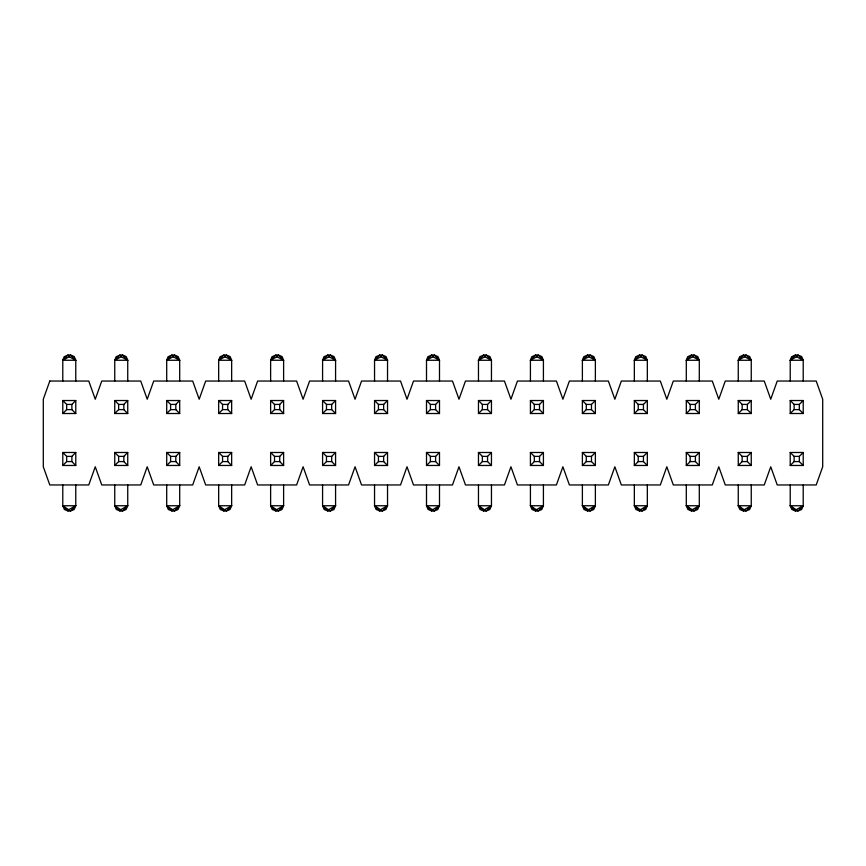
<?xml version="1.0" encoding="UTF-8"?>
<svg xmlns="http://www.w3.org/2000/svg" width="866" height="866" viewBox="0 0 866 866"><rect width="100%" height="100%" fill="white"/><g stroke="black" fill="none" stroke-linecap="round" stroke-linejoin="round"><path stroke-width="1.3" d="M62.785 381.04L62.785 360.256L64.149 356.749L67.981 355.06L70.579 355.06L74.249 356.586L75.775 360.256L75.775 381.04M114.745 381.04L114.745 360.256L116.109 356.749L119.941 355.06L122.539 355.06L126.209 356.586L127.735 360.256L127.735 381.04M166.705 381.04L166.705 360.256L168.069 356.749L171.901 355.06L174.499 355.06L178.169 356.586L179.695 360.256L179.695 381.04M218.665 381.04L218.665 360.256L220.029 356.749L223.861 355.06L226.459 355.06L230.129 356.586L231.655 360.256L231.655 381.04M270.625 381.04L270.625 360.256L271.989 356.749L275.821 355.06L278.419 355.06L282.089 356.586L283.615 360.256L283.615 381.04M322.585 381.04L322.585 360.256L323.949 356.749L327.781 355.06L330.379 355.06L334.049 356.586L335.575 360.256L335.575 381.04M374.545 381.04L374.545 360.256L375.909 356.749L379.741 355.06L382.339 355.06L386.009 356.586L387.535 360.256L387.535 381.04M426.505 381.04L426.505 360.256L427.869 356.749L431.701 355.06L434.299 355.06L437.969 356.586L439.495 360.256L439.495 381.04M478.465 381.04L478.465 360.256L479.829 356.749L483.661 355.06L486.259 355.06L489.929 356.586L491.455 360.256L491.455 381.04M530.425 381.04L530.425 360.256L531.789 356.749L535.621 355.06L538.219 355.06L541.889 356.586L543.415 360.256L543.415 381.04M582.385 381.04L582.385 360.256L583.749 356.749L587.581 355.06L590.179 355.06L593.849 356.586L595.375 360.256L595.375 381.04M634.345 381.04L634.345 360.256L635.709 356.749L639.541 355.06L642.139 355.06L645.809 356.586L647.335 360.256L647.335 381.04M686.305 381.04L686.305 360.256L687.669 356.749L691.501 355.06L694.099 355.06L697.769 356.586L699.295 360.256L699.295 381.04M738.265 381.04L738.265 360.256L739.629 356.749L743.461 355.06L746.059 355.06L749.729 356.586L751.255 360.256L751.255 381.04M790.225 381.04L790.225 360.256L791.589 356.749L795.421 355.06L798.019 355.06L801.689 356.586L803.215 360.256L803.215 381.04M75.775 484.96L75.775 505.744L74.119 509.544L70.579 510.94L67.981 510.94L64.355 509.468L62.785 505.744L62.785 484.96M127.735 484.96L127.735 505.744L126.079 509.544L122.539 510.94L119.941 510.94L116.315 509.468L114.745 505.744L114.745 484.96M179.695 484.96L179.695 505.744L178.039 509.544L174.499 510.94L171.901 510.94L168.275 509.468L166.705 505.744L166.705 484.96M231.655 484.96L231.655 505.744L229.999 509.544L226.459 510.94L223.861 510.94L220.235 509.468L218.665 505.744L218.665 484.96M283.615 484.96L283.615 505.744L281.959 509.544L278.419 510.94L275.821 510.94L272.195 509.468L270.625 505.744L270.625 484.96M335.575 484.96L335.575 505.744L333.919 509.544L330.379 510.94L327.781 510.94L324.155 509.468L322.585 505.744L322.585 484.96M387.535 484.96L387.535 505.744L385.879 509.544L382.339 510.94L379.741 510.94L376.115 509.468L374.545 505.744L374.545 484.96M439.495 484.96L439.495 505.744L437.839 509.544L434.299 510.94L431.701 510.94L428.075 509.468L426.505 505.744L426.505 484.96M491.455 484.96L491.455 505.744L489.799 509.544L486.259 510.94L483.661 510.94L480.035 509.468L478.465 505.744L478.465 484.96M543.415 484.96L543.415 505.744L541.759 509.544L538.219 510.94L535.621 510.94L531.995 509.468L530.425 505.744L530.425 484.96M595.375 484.96L595.375 505.744L593.719 509.544L590.179 510.94L587.581 510.94L583.955 509.468L582.385 505.744L582.385 484.96M647.335 484.96L647.335 505.744L645.679 509.544L642.139 510.94L639.541 510.94L635.915 509.468L634.345 505.744L634.345 484.96M699.295 484.96L699.295 505.744L697.639 509.544L694.099 510.94L691.501 510.94L687.875 509.468L686.305 505.744L686.305 484.96M751.255 484.96L751.255 505.744L749.599 509.544L746.059 510.94L743.461 510.94L739.835 509.468L738.265 505.744L738.265 484.96M803.215 484.96L803.215 505.744L801.559 509.544L798.019 510.94L795.421 510.94L791.795 509.468L790.225 505.744L790.225 484.96M62.785 360.256L67.981 355.06L69.193 356.738L75.775 360.256L62.785 360.256L69.193 356.738L70.579 355.06L75.775 360.256M114.745 360.256L119.941 355.06L121.153 356.738L127.735 360.256L114.745 360.256L121.153 356.738L122.539 355.06L127.735 360.256M62.785 413.515L66.682 409.618L71.878 409.618L75.775 413.515L75.775 400.525L62.785 400.525L62.785 413.515L75.775 413.515M62.785 400.525L66.682 404.422L71.878 404.422L75.775 400.525M166.705 360.256L171.901 355.06L173.113 356.738L179.695 360.256L166.705 360.256L173.113 356.738L174.499 355.06L179.695 360.256M62.785 465.475L66.682 461.578L71.878 461.578L75.775 465.475L62.785 465.475L62.785 452.485L75.775 452.485L75.775 465.475M62.785 452.485L66.682 456.382L71.878 456.382L75.775 452.485M114.745 413.515L118.642 409.618L123.838 409.618L127.735 413.515L127.735 400.525L114.745 400.525L114.745 413.515L127.735 413.515M114.745 400.525L118.642 404.422L123.838 404.422L127.735 400.525M218.665 360.256L223.861 355.06L225.073 356.738L231.655 360.256L218.665 360.256L225.073 356.738L226.459 355.06L231.655 360.256M114.745 465.475L118.642 461.578L118.642 456.382L114.745 452.485L127.735 452.485L127.735 465.475L114.745 465.475L114.745 452.485M118.642 456.382L123.838 456.382L127.735 452.485M166.705 413.515L170.602 409.618L170.602 404.422L166.705 400.525L166.705 413.515L179.695 413.515L179.695 400.525L166.705 400.525M170.602 404.422L175.798 404.422L179.695 400.525M75.775 505.744L70.579 510.94L62.785 505.744L75.775 505.744L69.226 509.435L67.981 510.94L62.785 505.744M270.625 360.256L275.821 355.06L277.033 356.738L283.615 360.256L270.625 360.256L277.033 356.738L278.419 355.06L283.615 360.256M166.705 465.475L170.602 461.578L170.602 456.382L166.705 452.485L166.705 465.475L179.695 465.475L179.695 452.485L166.705 452.485M170.602 456.382L175.798 456.382L179.695 452.485M218.665 413.515L222.562 409.618L227.758 409.618L231.655 413.515L218.665 413.515L218.665 400.525L231.655 400.525L231.655 413.515M218.665 400.525L222.562 404.422L227.758 404.422L231.655 400.525M127.735 505.744L122.539 510.94L114.745 505.744L127.735 505.744L121.186 509.435L119.941 510.94L114.745 505.744M322.585 360.256L327.781 355.06L328.993 356.738L335.575 360.256L322.585 360.256L328.993 356.738L330.379 355.06L335.575 360.256M218.665 465.475L222.562 461.578L227.758 461.578L231.655 465.475L218.665 465.475L218.665 452.485L231.655 452.485L231.655 465.475M218.665 452.485L222.562 456.382L227.758 456.382L231.655 452.485M270.625 413.515L274.522 409.618L279.718 409.618L283.615 413.515L270.625 413.515L270.625 400.525L283.615 400.525L283.615 413.515M279.718 409.618L279.718 404.422L283.615 400.525M179.695 505.744L174.499 510.94L166.705 505.744L179.695 505.744L173.146 509.435L171.901 510.94L166.705 505.744M374.545 360.256L379.741 355.06L380.953 356.738L387.535 360.256L374.545 360.256L380.953 356.738L382.339 355.06L387.535 360.256M270.625 465.475L274.522 461.578L279.718 461.578L283.615 465.475L270.625 465.475L270.625 452.485L283.615 452.485L283.615 465.475M279.718 461.578L279.718 456.382L283.615 452.485M322.585 413.515L326.482 409.618L326.482 404.422L322.585 400.525L322.585 413.515L335.575 413.515L335.575 400.525L322.585 400.525M326.482 404.422L331.678 404.422L335.575 400.525M231.655 505.744L226.459 510.94L218.665 505.744L231.655 505.744L225.106 509.435L223.861 510.94L218.665 505.744M426.505 360.256L431.701 355.06L432.913 356.738L439.495 360.256L426.505 360.256L432.913 356.738L434.299 355.06L439.495 360.256M322.585 465.475L326.482 461.578L326.482 456.382L322.585 452.485L322.585 465.475L335.575 465.475L335.575 452.485L322.585 452.485M326.482 456.382L331.678 456.382L335.575 452.485M374.545 413.515L378.442 409.618L378.442 404.422L374.545 400.525L374.545 413.515L387.535 413.515L387.535 400.525L374.545 400.525M378.442 404.422L383.638 404.422L387.535 400.525M283.615 505.744L278.419 510.94L270.625 505.744L283.615 505.744L277.066 509.435L275.821 510.94L270.625 505.744M478.465 360.256L483.661 355.06L484.873 356.738L491.455 360.256L478.465 360.256L484.873 356.738L486.259 355.06L491.455 360.256M374.545 465.475L378.442 461.578L378.442 456.382L374.545 452.485L374.545 465.475L387.535 465.475L387.535 452.485L374.545 452.485M378.442 456.382L383.638 456.382L387.535 452.485M426.505 413.515L430.402 409.618L430.402 404.422L426.505 400.525L439.495 400.525L439.495 413.515L426.505 413.515L426.505 400.525M430.402 404.422L435.598 404.422L439.495 400.525M335.575 505.744L330.379 510.94L322.585 505.744L335.575 505.744L329.026 509.435L327.781 510.94L322.585 505.744M530.425 360.256L535.621 355.06L536.833 356.738L543.415 360.256L530.425 360.256L536.833 356.738L538.219 355.06L543.415 360.256M426.505 465.475L430.402 461.578L430.402 456.382L426.505 452.485L439.495 452.485L439.495 465.475L426.505 465.475L426.505 452.485M430.402 456.382L435.598 456.382L439.495 452.485M478.465 413.515L482.362 409.618L487.558 409.618L491.455 413.515L478.465 413.515L478.465 400.525L491.455 400.525L491.455 413.515M478.465 400.525L482.362 404.422L487.558 404.422L491.455 400.525M387.535 505.744L382.339 510.94L374.545 505.744L387.535 505.744L380.986 509.435L379.741 510.94L374.545 505.744M582.385 360.256L587.581 355.06L588.793 356.738L595.375 360.256L582.385 360.256L588.793 356.738L590.179 355.06L595.375 360.256M478.465 465.475L482.362 461.578L487.558 461.578L491.455 465.475L478.465 465.475L478.465 452.485L491.455 452.485L491.455 465.475M487.558 461.578L487.558 456.382L491.455 452.485M530.425 413.515L534.322 409.618L534.322 404.422L530.425 400.525L543.415 400.525L543.415 413.515L530.425 413.515L530.425 400.525M534.322 404.422L539.518 404.422L543.415 400.525M439.495 505.744L434.299 510.94L426.505 505.744L439.495 505.744L432.946 509.435L431.701 510.94L426.505 505.744M634.345 360.256L639.541 355.06L640.753 356.738L647.335 360.256L634.345 360.256L640.753 356.738L642.139 355.06L647.335 360.256M530.425 465.475L534.322 461.578L534.322 456.382L530.425 452.485L543.415 452.485L543.415 465.475L530.425 465.475L530.425 452.485M534.322 456.382L539.518 456.382L543.415 452.485M582.385 413.515L586.282 409.618L586.282 404.422L582.385 400.525L595.375 400.525L595.375 413.515L582.385 413.515L582.385 400.525M595.375 413.515L591.478 409.618L591.478 404.422L595.375 400.525M491.455 505.744L486.259 510.94L478.465 505.744L491.455 505.744L484.906 509.435L483.661 510.94L478.465 505.744M686.305 360.256L691.501 355.06L692.713 356.738L699.295 360.256L686.305 360.256L692.713 356.738L694.099 355.06L699.295 360.256M582.385 465.475L586.282 461.578L586.282 456.382L582.385 452.485L595.375 452.485L595.375 465.475L582.385 465.475L582.385 452.485M595.375 465.475L591.478 461.578L591.478 456.382L595.375 452.485M634.345 413.515L638.242 409.618L638.242 404.422L634.345 400.525L647.335 400.525L647.335 413.515L634.345 413.515L634.345 400.525M647.335 413.515L643.438 409.618L643.438 404.422L647.335 400.525M543.415 505.744L538.219 510.94L530.425 505.744L543.415 505.744L536.866 509.435L535.621 510.94L530.425 505.744M738.265 360.256L743.461 355.06L744.673 356.738L751.255 360.256L738.265 360.256L744.673 356.738L746.059 355.06L751.255 360.256M634.345 465.475L638.242 461.578L638.242 456.382L634.345 452.485L647.335 452.485L647.335 465.475L634.345 465.475L634.345 452.485M647.335 465.475L643.438 461.578L643.438 456.382L647.335 452.485M686.305 413.515L690.202 409.618L695.398 409.618L699.295 413.515L686.305 413.515L686.305 400.525L699.295 400.525L699.295 413.515M695.398 409.618L695.398 404.422L699.295 400.525M595.375 505.744L590.179 510.94L582.385 505.744L595.375 505.744L588.826 509.435L587.581 510.94L582.385 505.744M790.225 360.256L795.421 355.06L796.633 356.738L803.215 360.256L790.225 360.256L796.633 356.738L798.019 355.06L803.215 360.256M686.305 465.475L690.202 461.578L695.398 461.578L699.295 465.475L686.305 465.475L686.305 452.485L699.295 452.485L699.295 465.475M695.398 461.578L695.398 456.382L699.295 452.485M738.265 413.515L742.162 409.618L742.162 404.422L738.265 400.525L751.255 400.525L751.255 413.515L738.265 413.515L738.265 400.525M742.162 404.422L747.358 404.422L751.255 400.525M647.335 505.744L642.139 510.94L634.345 505.744L647.335 505.744L640.786 509.435L639.541 510.94L634.345 505.744M738.265 465.475L742.162 461.578L742.162 456.382L738.265 452.485L751.255 452.485L751.255 465.475L738.265 465.475L738.265 452.485M742.162 456.382L747.358 456.382L751.255 452.485M790.225 413.515L794.122 409.618L794.122 404.422L790.225 400.525L803.215 400.525L803.215 413.515L790.225 413.515L790.225 400.525M803.215 413.515L799.318 409.618L799.318 404.422L803.215 400.525M699.295 505.744L694.099 510.94L686.305 505.744L699.295 505.744L692.746 509.435L691.501 510.94L686.305 505.744M790.225 465.475L794.122 461.578L794.122 456.382L790.225 452.485L803.215 452.485L803.215 465.475L790.225 465.475L790.225 452.485M803.215 465.475L799.318 461.578L799.318 456.382L803.215 452.485M751.255 505.744L746.059 510.94L738.265 505.744L751.255 505.744L744.706 509.435L743.461 510.94L738.265 505.744M803.215 505.744L798.019 510.94L790.225 505.744L803.215 505.744L796.666 509.435L795.421 510.94L790.225 505.744M270.625 400.525L274.522 404.422L279.718 404.422M586.282 404.422L591.478 404.422M638.242 404.422L643.438 404.422M686.305 400.525L690.202 404.422L695.398 404.422M794.122 404.422L799.318 404.422M170.602 409.618L175.798 409.618L179.695 413.515M326.482 409.618L331.678 409.618L335.575 413.515M378.442 409.618L383.638 409.618L387.535 413.515M430.402 409.618L435.598 409.618L439.495 413.515M534.322 409.618L539.518 409.618L543.415 413.515M586.282 409.618L591.478 409.618M638.242 409.618L643.438 409.618M742.162 409.618L747.358 409.618L751.255 413.515M794.122 409.618L799.318 409.618M270.625 452.485L274.522 456.382L279.718 456.382M478.465 452.485L482.362 456.382L487.558 456.382M586.282 456.382L591.478 456.382M638.242 456.382L643.438 456.382M686.305 452.485L690.202 456.382L695.398 456.382M794.122 456.382L799.318 456.382M118.642 461.578L123.838 461.578L127.735 465.475M170.602 461.578L175.798 461.578L179.695 465.475M326.482 461.578L331.678 461.578L335.575 465.475M378.442 461.578L383.638 461.578L387.535 465.475M430.402 461.578L435.598 461.578L439.495 465.475M534.322 461.578L539.518 461.578L543.415 465.475M586.282 461.578L591.478 461.578M638.242 461.578L643.438 461.578M742.162 461.578L747.358 461.578L751.255 465.475M794.122 461.578L799.318 461.578M747.358 404.422L747.358 409.618M747.358 456.382L747.358 461.578M690.202 404.422L690.202 409.618M690.202 456.382L690.202 461.578M539.518 404.422L539.518 409.618M539.518 456.382L539.518 461.578M487.558 404.422L487.558 409.618M482.362 404.422L482.362 409.618M482.362 456.382L482.362 461.578M435.598 404.422L435.598 409.618M435.598 456.382L435.598 461.578M383.638 404.422L383.638 409.618M383.638 456.382L383.638 461.578M331.678 404.422L331.678 409.618M331.678 456.382L331.678 461.578M274.522 404.422L274.522 409.618M274.522 456.382L274.522 461.578M227.758 404.422L227.758 409.618M227.758 456.382L227.758 461.578M222.562 404.422L222.562 409.618M222.562 456.382L222.562 461.578M175.798 404.422L175.798 409.618M175.798 456.382L175.798 461.578M123.838 404.422L123.838 409.618M123.838 456.382L123.838 461.578M118.642 404.422L118.642 409.618M71.878 404.422L71.878 409.618M71.878 456.382L71.878 461.578M66.682 404.422L66.682 409.618M66.682 456.382L66.682 461.578M49.795 381.04L43.3 399.226L43.3 466.774L49.795 484.96L88.765 484.96L95.26 466.774L101.755 484.96L140.725 484.96L147.22 466.774L153.715 484.96L192.685 484.96L199.18 466.774L205.675 484.96L244.645 484.96L251.14 466.774L257.635 484.96L296.605 484.96L303.1 466.774L309.595 484.96L348.565 484.96L355.06 466.774L361.555 484.96L400.525 484.96L407.02 466.774L413.515 484.96L452.485 484.96L458.98 466.774L465.475 484.96L504.445 484.96L510.94 466.774L517.435 484.96L556.405 484.96L562.9 466.774L569.395 484.96L608.365 484.96L614.86 466.774L621.355 484.96L660.325 484.96L666.82 466.774L673.315 484.96L712.285 484.96L718.78 466.774L725.275 484.96L764.245 484.96L770.74 466.774L777.235 484.96L816.205 484.96L822.7 466.774L822.7 399.226L816.205 381.04L777.235 381.04L770.74 399.226L764.245 381.04L725.275 381.04L718.78 399.226L712.285 381.04L673.315 381.04L666.82 399.226L660.325 381.04L621.355 381.04L614.86 399.226L608.365 381.04L569.395 381.04L562.9 399.226L556.405 381.04L517.435 381.04L510.94 399.226L504.445 381.04L465.475 381.04L458.98 399.226L452.485 381.04L413.515 381.04L407.02 399.226L400.525 381.04L361.555 381.04L355.06 399.226L348.565 381.04L309.595 381.04L303.1 399.226L296.605 381.04L257.635 381.04L251.14 399.226L244.645 381.04L205.675 381.04L199.18 399.226L192.685 381.04L153.715 381.04L147.22 399.226L140.725 381.04L101.755 381.04L95.26 399.226L88.765 381.04L49.795 381.04"/></g></svg>
